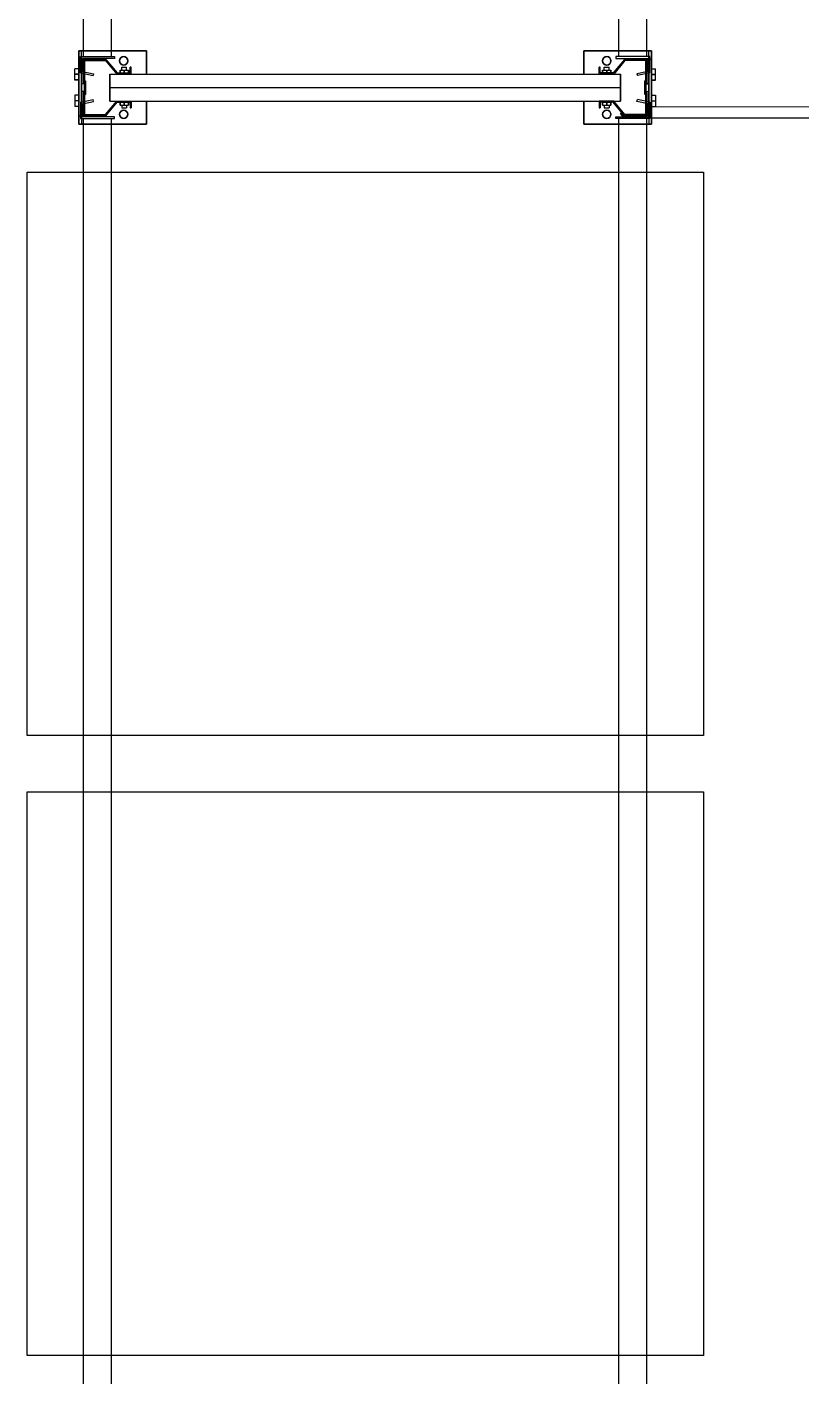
# Model space of a CAD drawing. Header units: metres. Extents: x 0 to 8715937, y -236336 to 216.
# Drawn here: x 151.272 to 152.647, y 53.806 to 56.202 of the extents above; entities that cross this region are included whole.
import ezdxf

# ---------------------------------------------------------------- set-up
doc = ezdxf.new("R2010")
doc.units = ezdxf.units.M
doc.header["$MEASUREMENT"] = 0
for name, color, linetype in [('0-BLOCK-EQUIPAMIENTO', 7, 'Continuous'), ('AAA BAST', 5, 'Continuous'), ('AAA CONECT', 3, 'Continuous'), ('AAA LARG', 1, 'Continuous'), ('AAA PALLETS', 7, 'Continuous')]:
    doc.layers.add(name, color=color, linetype=linetype)

# ---------------------------------------------------------------- blocks, each defined once
blk = doc.blocks.new('1A MODULO SIMPLE')
at = {"layer": 'AAA BAST'}
for points in [[(-2.1307, 1.015), (-2.1307, 1.017), (-2.1407, 1.017), (-2.1407, 1.04), (-2.1167, 1.06), (-2.1167, 1.1), (-2.1567, 1.1), (-2.1567, 1.098), (-2.1767, 1.098), (-2.1767, 1.1), (-2.2167, 1.1), (-2.2167, 1.06), (-2.1927, 1.04), (-2.1927, 1.017), (-2.2027, 1.017), (-2.2027, 1.015), (-2.1907, 1.015), (-2.1907, 1.0409), (-2.2147, 1.0609), (-2.2147, 1.098), (-2.1787, 1.098), (-2.1787, 1.096), (-2.1547, 1.096), (-2.1547, 1.098), (-2.1187, 1.098), (-2.1187, 1.0609), (-2.1427, 1.0409), (-2.1427, 1.015)], [(0.1973, 1.015), (0.1973, 1.017), (0.2073, 1.017), (0.2073, 1.04), (0.1833, 1.06), (0.1833, 1.1), (0.2233, 1.1), (0.2233, 1.098), (0.2433, 1.098), (0.2433, 1.1), (0.2833, 1.1), (0.2833, 1.06), (0.2593, 1.04), (0.2593, 1.017), (0.2693, 1.017), (0.2693, 1.015), (0.2573, 1.015), (0.2573, 1.0409), (0.2813, 1.0609), (0.2813, 1.098), (0.2453, 1.098), (0.2453, 1.096), (0.2213, 1.096), (0.2213, 1.098), (0.1853, 1.098), (0.1853, 1.0609), (0.2093, 1.0409), (0.2093, 1.015)], [(-2.1307, 0.185), (-2.1307, 0.183), (-2.1407, 0.183), (-2.1407, 0.16), (-2.1167, 0.14), (-2.1167, 0.1), (-2.1567, 0.1), (-2.1567, 0.102), (-2.1767, 0.102), (-2.1767, 0.1), (-2.2167, 0.1), (-2.2167, 0.14), (-2.1927, 0.16), (-2.1927, 0.183), (-2.2027, 0.183), (-2.2027, 0.185), (-2.1907, 0.185), (-2.1907, 0.1591), (-2.2147, 0.1391), (-2.2147, 0.102), (-2.1787, 0.102), (-2.1787, 0.104), (-2.1547, 0.104), (-2.1547, 0.102), (-2.1187, 0.102), (-2.1187, 0.1391), (-2.1427, 0.1591), (-2.1427, 0.185)], [(0.1973, 0.185), (0.1973, 0.183), (0.2073, 0.183), (0.2073, 0.16), (0.1833, 0.14), (0.1833, 0.1), (0.2233, 0.1), (0.2233, 0.102), (0.2433, 0.102), (0.2433, 0.1), (0.2833, 0.1), (0.2833, 0.14), (0.2593, 0.16), (0.2593, 0.183), (0.2693, 0.183), (0.2693, 0.185), (0.2573, 0.185), (0.2573, 0.1591), (0.2813, 0.1391), (0.2813, 0.102), (0.2453, 0.102), (0.2453, 0.104), (0.2213, 0.104), (0.2213, 0.102), (0.1853, 0.102), (0.1853, 0.1391), (0.2093, 0.1591), (0.2093, 0.185)]]:
    blk.add_hatch(color=251, dxfattribs=at).paths.add_polyline_path(points)
at = {"layer": 'AAA BAST', "color": 251}
for p, q in [((-2.2167, 1.1082), (-2.2317, 1.1082)), ((-2.2317, 1.1082), (-2.2317, 0.9882)), ((-2.2167, 1.1032), (-2.2317, 1.1032)), ((-2.1167, 1.1082), (-2.2167, 1.1082)), ((-2.2167, 1.1082), (-2.2167, 1.1032)), ((-2.2167, 1.1032), (-2.1167, 1.1032)), ((-2.2067, 1.1), (-2.2067, 1.1032)), ((-2.2067, 1.1032), (-2.1737, 1.1032)), ((-2.1802, 1.1152), (-2.2002, 1.1152)), ((-2.2002, 1.1082), (-2.2002, 1.1152)), ((-2.1902, 1.1082), (-2.1902, 1.1152)), ((-2.1802, 1.1082), (-2.1802, 1.1152)), ((-2.1737, 1.1), (-2.1737, 1.1032)), ((-2.1597, 1.1), (-2.1597, 1.1032)), ((-2.1532, 1.1152), (-2.1332, 1.1152)), ((-2.1532, 1.1082), (-2.1532, 1.1152)), ((-2.1432, 1.1082), (-2.1432, 1.1152)), ((-2.1332, 1.1082), (-2.1332, 1.1152)), ((-2.1267, 1.1), (-2.1267, 1.1032)), ((-2.1167, 1.1032), (-2.1167, 1.1082)), ((-2.1017, 1.1082), (-2.1167, 1.1082)), ((-2.1167, 1.1032), (-2.1017, 1.1032)), ((-2.1017, 0.9882), (-2.1017, 1.1082)), ((0.1683, 0.9882), (0.1683, 1.1082)), ((0.1683, 1.1082), (0.1833, 1.1082)), ((0.1833, 1.1032), (0.1683, 1.1032)), ((0.1833, 1.1032), (0.1833, 1.1082)), ((0.1833, 1.1082), (0.2833, 1.1082)), ((0.2833, 1.1032), (0.1833, 1.1032)), ((0.1933, 1.1), (0.1933, 1.1032)), ((0.2198, 1.1152), (0.1998, 1.1152)), ((0.1998, 1.1082), (0.1998, 1.1152)), ((0.2098, 1.1082), (0.2098, 1.1152)), ((0.2198, 1.1082), (0.2198, 1.1152)), ((0.2263, 1.1), (0.2263, 1.1032)), ((0.2403, 1.1), (0.2403, 1.1032)), ((0.2733, 1.1032), (0.2403, 1.1032)), ((0.2468, 1.1152), (0.2668, 1.1152)), ((0.2468, 1.1082), (0.2468, 1.1152)), ((0.2568, 1.1082), (0.2568, 1.1152)), ((0.2668, 1.1082), (0.2668, 1.1152)), ((0.2733, 1.1), (0.2733, 1.1032)), ((0.2833, 1.1082), (0.2833, 1.1032)), ((0.2833, 1.1082), (0.2983, 1.1082)), ((0.2833, 1.1032), (0.2983, 1.1032)), ((0.2983, 1.1082), (0.2983, 0.9882)), ((-2.1767, 1.1), (-2.2167, 1.1)), ((-2.2167, 1.1), (-2.2167, 1.06)), ((-2.2147, 1.098), (-2.2147, 1.0609)), ((-2.1787, 1.098), (-2.2147, 1.098)), ((-2.1787, 1.098), (-2.1787, 1.096)), ((-2.1547, 1.096), (-2.1787, 1.096)), ((-2.1767, 1.1), (-2.1767, 1.098)), ((-2.1767, 1.1), (-2.1737, 1.1)), ((-2.1567, 1.098), (-2.1767, 1.098)), ((-2.1567, 1.1), (-2.1597, 1.1)), ((-2.1167, 1.1), (-2.1567, 1.1)), ((-2.1567, 1.1), (-2.1567, 1.098)), ((-2.1187, 1.098), (-2.1547, 1.098)), ((-2.1547, 1.098), (-2.1547, 1.096)), ((-2.1187, 1.098), (-2.1187, 1.0609)), ((-2.1167, 1.1), (-2.1167, 1.06)), ((0.1833, 1.1), (0.2233, 1.1)), ((0.1833, 1.1), (0.1833, 1.06)), ((0.1853, 1.098), (0.1853, 1.0609)), ((0.1853, 1.098), (0.2213, 1.098)), ((0.2213, 1.098), (0.2213, 1.096)), ((0.2213, 1.096), (0.2453, 1.096)), ((0.2233, 1.1), (0.2233, 1.098)), ((0.2233, 1.1), (0.2263, 1.1)), ((0.2233, 1.098), (0.2433, 1.098)), ((0.2433, 1.1), (0.2403, 1.1)), ((0.2433, 1.1), (0.2833, 1.1)), ((0.2433, 1.1), (0.2433, 1.098)), ((0.2453, 1.098), (0.2813, 1.098)), ((0.2453, 1.098), (0.2453, 1.096)), ((0.2813, 1.098), (0.2813, 1.0609)), ((0.2833, 1.1), (0.2833, 1.06)), ((-2.2167, 1.06), (-2.1927, 1.04)), ((-2.2147, 1.0609), (-2.1907, 1.0409)), ((-2.1187, 1.0609), (-2.1427, 1.0409)), ((-2.1167, 1.06), (-2.1407, 1.04)), ((0.1833, 1.06), (0.2073, 1.04)), ((0.1853, 1.0609), (0.2093, 1.0409)), ((0.2813, 1.0609), (0.2573, 1.0409)), ((0.2833, 1.06), (0.2593, 1.04)), ((-2.1927, 1.036), (-2.1977, 1.036)), ((-2.1977, 1.021), (-2.1977, 1.036)), ((-2.1927, 1.04), (-2.1927, 1.017)), ((-2.1907, 1.053), (-2.1667, 1.053)), ((-2.1907, 0.147), (-2.1907, 1.053)), ((-2.1907, 1.0409), (-2.1907, 1.015)), ((-2.1667, 1.053), (-2.1427, 1.053)), ((-2.1667, 0.147), (-2.1667, 1.053)), ((-2.1427, 0.147), (-2.1427, 1.053)), ((-2.1427, 1.0409), (-2.1427, 1.015)), ((-2.1407, 1.04), (-2.1407, 1.017)), ((-2.1357, 1.036), (-2.1407, 1.036)), ((-2.1407, 1.021), (-2.1407, 1.036)), ((-2.1357, 1.021), (-2.1357, 1.036)), ((-2.1357, 1.0328), (-2.1307, 1.0328)), ((-2.1307, 1.0243), (-2.1307, 1.0328)), ((0.2023, 1.0328), (0.1973, 1.0328)), ((0.1973, 1.0243), (0.1973, 1.0328)), ((0.2023, 1.036), (0.2073, 1.036)), ((0.2023, 1.021), (0.2023, 1.036)), ((0.2073, 1.04), (0.2073, 1.017)), ((0.2073, 1.021), (0.2073, 1.036)), ((0.2333, 1.053), (0.2093, 1.053)), ((0.2093, 0.147), (0.2093, 1.053)), ((0.2093, 1.0409), (0.2093, 1.015)), ((0.2573, 1.053), (0.2333, 1.053)), ((0.2333, 0.147), (0.2333, 1.053)), ((0.2573, 0.147), (0.2573, 1.053)), ((0.2573, 1.0409), (0.2573, 1.015)), ((0.2593, 1.04), (0.2593, 1.017)), ((0.2593, 1.036), (0.2643, 1.036)), ((0.2643, 1.021), (0.2643, 1.036)), ((-2.1927, 1.017), (-2.2027, 1.017)), ((-2.2027, 1.017), (-2.2027, 1.015)), ((-2.1907, 1.015), (-2.2027, 1.015)), ((-2.1927, 1.0285), (-2.1977, 1.0285)), ((-2.1927, 1.021), (-2.1977, 1.021)), ((-2.1427, 1.015), (-2.1307, 1.015)), ((-2.1357, 1.0285), (-2.1407, 1.0285)), ((-2.1357, 1.021), (-2.1407, 1.021)), ((-2.1407, 1.017), (-2.1307, 1.017)), ((-2.1357, 1.0243), (-2.1307, 1.0243)), ((-2.1307, 1.015), (-2.1307, 1.017)), ((0.2023, 1.0243), (0.1973, 1.0243)), ((0.2073, 1.017), (0.1973, 1.017)), ((0.1973, 1.015), (0.1973, 1.017)), ((0.2093, 1.015), (0.1973, 1.015)), ((0.2023, 1.0285), (0.2073, 1.0285)), ((0.2023, 1.021), (0.2073, 1.021)), ((0.2573, 1.015), (0.2693, 1.015)), ((0.2593, 1.0285), (0.2643, 1.0285)), ((0.2593, 1.021), (0.2643, 1.021)), ((0.2593, 1.017), (0.2693, 1.017)), ((0.2693, 1.017), (0.2693, 1.015)), ((-2.2317, 0.9882), (-2.1907, 0.9882)), ((-2.1427, 0.9882), (-2.1017, 0.9882)), ((0.2093, 0.9882), (0.1683, 0.9882)), ((0.2983, 0.9882), (0.2573, 0.9882)), ((-2.2317, 0.0918), (-2.2317, 0.2118)), ((-2.2317, 0.2118), (-2.1907, 0.2118)), ((-2.1427, 0.2118), (-2.1017, 0.2118)), ((-2.1017, 0.2118), (-2.1017, 0.0918)), ((0.2093, 0.2118), (0.1683, 0.2118)), ((0.1683, 0.2118), (0.1683, 0.0918)), ((0.2983, 0.2118), (0.2573, 0.2118)), ((0.2983, 0.0918), (0.2983, 0.2118)), ((-2.1907, 0.185), (-2.2027, 0.185)), ((-2.2027, 0.183), (-2.2027, 0.185)), ((-2.1927, 0.183), (-2.2027, 0.183)), ((-2.1927, 0.1801), (-2.1977, 0.1801)), ((-2.1977, 0.1651), (-2.1977, 0.1801)), ((-2.1927, 0.1726), (-2.1977, 0.1726)), ((-2.1927, 0.16), (-2.1927, 0.183)), ((-2.1907, 0.1591), (-2.1907, 0.185)), ((-2.1427, 0.1591), (-2.1427, 0.185)), ((-2.1427, 0.185), (-2.1307, 0.185)), ((-2.1407, 0.16), (-2.1407, 0.183)), ((-2.1407, 0.183), (-2.1307, 0.183)), ((-2.1357, 0.1801), (-2.1407, 0.1801)), ((-2.1407, 0.1651), (-2.1407, 0.1801)), ((-2.1357, 0.1726), (-2.1407, 0.1726)), ((-2.1357, 0.1651), (-2.1357, 0.1801)), ((-2.1357, 0.1768), (-2.1307, 0.1768)), ((-2.1357, 0.1683), (-2.1307, 0.1683)), ((-2.1307, 0.185), (-2.1307, 0.183)), ((-2.1307, 0.1683), (-2.1307, 0.1768)), ((0.2093, 0.185), (0.1973, 0.185)), ((0.1973, 0.185), (0.1973, 0.183)), ((0.2073, 0.183), (0.1973, 0.183)), ((0.2023, 0.1768), (0.1973, 0.1768)), ((0.1973, 0.1683), (0.1973, 0.1768)), ((0.2023, 0.1683), (0.1973, 0.1683)), ((0.2023, 0.1801), (0.2073, 0.1801)), ((0.2023, 0.1651), (0.2023, 0.1801)), ((0.2023, 0.1726), (0.2073, 0.1726)), ((0.2073, 0.16), (0.2073, 0.183)), ((0.2073, 0.1651), (0.2073, 0.1801)), ((0.2093, 0.1591), (0.2093, 0.185)), ((0.2573, 0.1591), (0.2573, 0.185)), ((0.2573, 0.185), (0.2693, 0.185)), ((0.2593, 0.16), (0.2593, 0.183)), ((0.2593, 0.183), (0.2693, 0.183)), ((0.2593, 0.1801), (0.2643, 0.1801)), ((0.2593, 0.1726), (0.2643, 0.1726)), ((0.2643, 0.1651), (0.2643, 0.1801)), ((0.2693, 0.183), (0.2693, 0.185)), ((-2.2167, 0.14), (-2.1927, 0.16)), ((-2.2147, 0.1391), (-2.1907, 0.1591)), ((-2.1927, 0.1651), (-2.1977, 0.1651)), ((-2.1907, 0.147), (-2.1667, 0.147)), ((-2.1667, 0.147), (-2.1427, 0.147)), ((-2.1187, 0.1391), (-2.1427, 0.1591)), ((-2.1357, 0.1651), (-2.1407, 0.1651)), ((-2.1167, 0.14), (-2.1407, 0.16)), ((0.1833, 0.14), (0.2073, 0.16)), ((0.1853, 0.1391), (0.2093, 0.1591)), ((0.2023, 0.1651), (0.2073, 0.1651)), ((0.2333, 0.147), (0.2093, 0.147)), ((0.2573, 0.147), (0.2333, 0.147)), ((0.2813, 0.1391), (0.2573, 0.1591)), ((0.2593, 0.1651), (0.2643, 0.1651)), ((0.2833, 0.14), (0.2593, 0.16)), ((-2.2167, 0.1), (-2.2167, 0.14)), ((-2.2147, 0.102), (-2.2147, 0.1391)), ((-2.1187, 0.102), (-2.1187, 0.1391)), ((-2.1167, 0.1), (-2.1167, 0.14)), ((0.1833, 0.1), (0.1833, 0.14)), ((0.1853, 0.102), (0.1853, 0.1391)), ((0.2813, 0.102), (0.2813, 0.1391)), ((0.2833, 0.1), (0.2833, 0.14)), ((-2.2167, 0.0968), (-2.2317, 0.0968)), ((-2.1767, 0.1), (-2.2167, 0.1)), ((-2.2167, 0.0968), (-2.1167, 0.0968)), ((-2.2167, 0.0918), (-2.2167, 0.0968)), ((-2.1787, 0.102), (-2.2147, 0.102)), ((-2.2067, 0.1), (-2.2067, 0.0968)), ((-2.2067, 0.0968), (-2.1737, 0.0968)), ((-2.1787, 0.102), (-2.1787, 0.104)), ((-2.1547, 0.104), (-2.1787, 0.104)), ((-2.1567, 0.102), (-2.1767, 0.102)), ((-2.1767, 0.1), (-2.1767, 0.102)), ((-2.1767, 0.1), (-2.1737, 0.1)), ((-2.1737, 0.1), (-2.1737, 0.0968)), ((-2.1597, 0.1), (-2.1597, 0.0968)), ((-2.1567, 0.1), (-2.1597, 0.1)), ((-2.1567, 0.1), (-2.1567, 0.102)), ((-2.1167, 0.1), (-2.1567, 0.1)), ((-2.1547, 0.102), (-2.1547, 0.104)), ((-2.1187, 0.102), (-2.1547, 0.102)), ((-2.1267, 0.1), (-2.1267, 0.0968)), ((-2.1167, 0.0968), (-2.1167, 0.0918)), ((-2.1167, 0.0968), (-2.1017, 0.0968)), ((0.1833, 0.0968), (0.1683, 0.0968)), ((0.1833, 0.1), (0.2233, 0.1)), ((0.2833, 0.0968), (0.1833, 0.0968)), ((0.1833, 0.0968), (0.1833, 0.0918)), ((0.1853, 0.102), (0.2213, 0.102)), ((0.1933, 0.1), (0.1933, 0.0968)), ((0.2213, 0.102), (0.2213, 0.104)), ((0.2213, 0.104), (0.2453, 0.104)), ((0.2233, 0.102), (0.2433, 0.102)), ((0.2233, 0.1), (0.2233, 0.102)), ((0.2233, 0.1), (0.2263, 0.1)), ((0.2263, 0.1), (0.2263, 0.0968)), ((0.2403, 0.1), (0.2403, 0.0968)), ((0.2433, 0.1), (0.2403, 0.1)), ((0.2733, 0.0968), (0.2403, 0.0968)), ((0.2433, 0.1), (0.2433, 0.102)), ((0.2433, 0.1), (0.2833, 0.1)), ((0.2453, 0.102), (0.2453, 0.104)), ((0.2453, 0.102), (0.2813, 0.102)), ((0.2733, 0.1), (0.2733, 0.0968)), ((0.2833, 0.0918), (0.2833, 0.0968)), ((0.2833, 0.0968), (0.2983, 0.0968)), ((-2.2167, 0.0918), (-2.2317, 0.0918)), ((-2.1167, 0.0918), (-2.2167, 0.0918)), ((-2.2002, 0.0918), (-2.2002, 0.0848)), ((-2.1802, 0.0848), (-2.2002, 0.0848)), ((-2.1902, 0.0918), (-2.1902, 0.0848)), ((-2.1802, 0.0918), (-2.1802, 0.0848)), ((-2.1532, 0.0918), (-2.1532, 0.0848)), ((-2.1532, 0.0848), (-2.1332, 0.0848)), ((-2.1432, 0.0918), (-2.1432, 0.0848)), ((-2.1332, 0.0918), (-2.1332, 0.0848)), ((-2.1017, 0.0918), (-2.1167, 0.0918)), ((0.1683, 0.0918), (0.1833, 0.0918)), ((0.1833, 0.0918), (0.2833, 0.0918)), ((0.1998, 0.0918), (0.1998, 0.0848)), ((0.2198, 0.0848), (0.1998, 0.0848)), ((0.2098, 0.0918), (0.2098, 0.0848)), ((0.2198, 0.0918), (0.2198, 0.0848)), ((0.2468, 0.0918), (0.2468, 0.0848)), ((0.2468, 0.0848), (0.2668, 0.0848)), ((0.2568, 0.0918), (0.2568, 0.0848)), ((0.2668, 0.0918), (0.2668, 0.0848)), ((0.2833, 0.0918), (0.2983, 0.0918))]:
    blk.add_line(p, q, dxfattribs=at)
for centre in [(-2.2141, 1.0285), (-2.1192, 1.0285), (0.1859, 1.0285), (0.2808, 1.0285), (-2.2141, 0.1715), (-2.1192, 0.1715), (0.1859, 0.1715), (0.2808, 0.1715)]:
    blk.add_circle(centre, 0.0075, dxfattribs=at)
at = {"layer": 'AAA LARG', "color": 251}
for p, q in [((-2.1407, 1.105), (-2.1454, 1.0829)), ((-2.1407, 1.105), (-2.1117, 1.105)), ((-2.1117, 1.105), (-2.1117, 1.045)), ((0.2073, 1.105), (0.1783, 1.105)), ((0.1783, 1.105), (0.1783, 1.045)), ((0.2073, 1.105), (0.212, 1.0829)), ((-2.1422, 1.0822), (-2.1454, 1.0829)), ((-2.1381, 1.1018), (-2.1422, 1.0822)), ((-2.1149, 1.1018), (-2.1381, 1.1018)), ((-2.1149, 1.045), (-2.1149, 1.1018)), ((-2.1117, 1.1), (0.1783, 1.1)), ((0.1815, 1.045), (0.1815, 1.1018)), ((0.1815, 1.1018), (0.2047, 1.1018)), ((0.2047, 1.1018), (0.2089, 1.0822)), ((0.2089, 1.0822), (0.212, 1.0829)), ((-2.1117, 1.045), (-2.1149, 1.045)), ((-2.1117, 1.05), (0.1783, 1.05)), ((0.1783, 1.045), (0.1815, 1.045)), ((-2.1117, 0.155), (-2.1149, 0.155)), ((-2.1149, 0.155), (-2.1149, 0.0982)), ((-2.1117, 0.095), (-2.1117, 0.155)), ((-2.1117, 0.15), (0.1783, 0.15)), ((0.1783, 0.095), (0.1783, 0.155)), ((0.1783, 0.155), (0.1815, 0.155)), ((0.1815, 0.155), (0.1815, 0.0982)), ((-2.1422, 0.1178), (-2.1454, 0.1171)), ((-2.1407, 0.095), (-2.1454, 0.1171)), ((-2.1381, 0.0982), (-2.1422, 0.1178)), ((-2.1149, 0.0982), (-2.1381, 0.0982)), ((-2.1117, 0.1), (0.1783, 0.1)), ((0.1815, 0.0982), (0.2047, 0.0982)), ((0.2047, 0.0982), (0.2089, 0.1178)), ((0.2073, 0.095), (0.212, 0.1171)), ((0.2089, 0.1178), (0.212, 0.1171)), ((-2.1407, 0.095), (-2.1117, 0.095)), ((0.2073, 0.095), (0.1783, 0.095))]:
    blk.add_line(p, q, dxfattribs=at)
at = {"layer": 'AAA PALLETS', "color": 251, "ltscale": 0.21}
for p, q in [((-1.0167, 1.2), (-2.0167, 1.2)), ((-2.0167, 1.2), (-2.0167, 0)), ((-1.0167, 0), (-1.0167, 1.2)), ((0.0833, 1.2), (-0.9167, 1.2)), ((-0.9167, 1.2), (-0.9167, 0)), ((0.0833, 0), (0.0833, 1.2)), ((-2.0167, 0), (-1.0167, 0)), ((-0.9167, 0), (0.0833, 0))]:
    blk.add_line(p, q, dxfattribs=at)
blk = doc.blocks.new('1A MODULO D FTE COL')
at = {"layer": 'AAA CONECT', "color": 251, "lineweight": 5}
for p, q in [((-2.2207, 0.59), (-2.2207, -0.0409)), ((0.1793, 0.59), (0.1793, -0.0409)), ((-2.2007, 0.5434), (-2.2007, 0.0066)), ((0.1993, 0.5434), (0.1993, 0.0066)), ((-2.2187, 0.0016), (-2.2187, -0.04)), ((-2.2187, 0.0016), (-2.2057, 0.0016)), ((-2.2007, 0.0066), (-2.2057, 0.0016)), ((0.1813, 0.0016), (0.1813, -0.04)), ((0.1813, 0.0016), (0.1943, 0.0016)), ((0.1993, 0.0066), (0.1943, 0.0016)), ((-2.213, -0.0473), (-2.2207, -0.0409)), ((-2.2117, -0.0458), (-2.2187, -0.04)), ((-2.213, -0.0473), (-2.2117, -0.0458)), ((0.187, -0.0473), (0.1793, -0.0409)), ((0.1883, -0.0458), (0.1813, -0.04)), ((0.187, -0.0473), (0.1883, -0.0458))]:
    blk.add_line(p, q, dxfattribs=at)
at = {"layer": 'AAA BAST', "color": 251, "lineweight": 5}
blk.add_blockref('1A MODULO SIMPLE', (0, -1.1), dxfattribs=at)
blk = doc.blocks.new('DPM-EQUIPAMIENTO')
at = {"layer": 'AAA BAST', "xscale": -1, "rotation": 270}
for p in [(64.6519, 58.2609), (64.6519, 55.8609)]:
    blk.add_blockref('1A MODULO D FTE COL', p, dxfattribs=at)

msp = doc.modelspace()

# ---------------------------------------------------------------- hatches: boundary and pattern name
at = {"layer": 'AAA BAST'}
for points in [[(151.4569, 56.0583), (151.4549, 56.0583), (151.4549, 56.0683), (151.4319, 56.0683), (151.4119, 56.0443), (151.3719, 56.0443), (151.3719, 56.0843), (151.3739, 56.0843), (151.3739, 56.1043), (151.3719, 56.1043), (151.3719, 56.1443), (151.4119, 56.1443), (151.4319, 56.1203), (151.4549, 56.1203), (151.4549, 56.1303), (151.4569, 56.1303), (151.4569, 56.1183), (151.431, 56.1183), (151.411, 56.1423), (151.3739, 56.1423), (151.3739, 56.1063), (151.3759, 56.1063), (151.3759, 56.0823), (151.3739, 56.0823), (151.3739, 56.0463), (151.411, 56.0463), (151.431, 56.0703), (151.4569, 56.0703)], [(151.4569, 56.1303), (151.4549, 56.1303), (151.4549, 56.1203), (151.4319, 56.1203), (151.4119, 56.1443), (151.3719, 56.1443), (151.3719, 56.1043), (151.3739, 56.1043), (151.3739, 56.0843), (151.3719, 56.0843), (151.3719, 56.0443), (151.4119, 56.0443), (151.4319, 56.0683), (151.4549, 56.0683), (151.4549, 56.0583), (151.4569, 56.0583), (151.4569, 56.0703), (151.431, 56.0703), (151.411, 56.0463), (151.3739, 56.0463), (151.3739, 56.0823), (151.3759, 56.0823), (151.3759, 56.1063), (151.3739, 56.1063), (151.3739, 56.1423), (151.411, 56.1423), (151.431, 56.1183), (151.4569, 56.1183)], [(152.2869, 56.0583), (152.2889, 56.0583), (152.2889, 56.0683), (152.3119, 56.0683), (152.3319, 56.0443), (152.3719, 56.0443), (152.3719, 56.0843), (152.3699, 56.0843), (152.3699, 56.1043), (152.3719, 56.1043), (152.3719, 56.1443), (152.3319, 56.1443), (152.3119, 56.1203), (152.2889, 56.1203), (152.2889, 56.1303), (152.2869, 56.1303), (152.2869, 56.1183), (152.3128, 56.1183), (152.3328, 56.1423), (152.3699, 56.1423), (152.3699, 56.1063), (152.3679, 56.1063), (152.3679, 56.0823), (152.3699, 56.0823), (152.3699, 56.0463), (152.3328, 56.0463), (152.3128, 56.0703), (152.2869, 56.0703)], [(152.2869, 56.1303), (152.2889, 56.1303), (152.2889, 56.1203), (152.3119, 56.1203), (152.3319, 56.1443), (152.3719, 56.1443), (152.3719, 56.1043), (152.3699, 56.1043), (152.3699, 56.0843), (152.3719, 56.0843), (152.3719, 56.0443), (152.3319, 56.0443), (152.3119, 56.0683), (152.2889, 56.0683), (152.2889, 56.0583), (152.2869, 56.0583), (152.2869, 56.0703), (152.3128, 56.0703), (152.3328, 56.0463), (152.3699, 56.0463), (152.3699, 56.0823), (152.3679, 56.0823), (152.3679, 56.1063), (152.3699, 56.1063), (152.3699, 56.1423), (152.3328, 56.1423), (152.3128, 56.1183), (152.2869, 56.1183)]]:
    msp.add_hatch(color=251, dxfattribs=at).paths.add_polyline_path(points)

# ---------------------------------------------------------------- linework, layer by layer
at = {"layer": 'AAA BAST', "color": 251}
for p, q in [((151.3637, 56.1443), (151.3637, 56.1593)), ((151.3637, 56.1593), (151.4837, 56.1593)), ((151.4837, 56.1593), (151.3637, 56.1593)), ((151.3637, 56.1593), (151.3637, 56.1443)), ((151.3687, 56.1443), (151.3687, 56.1593)), ((151.3687, 56.1443), (151.3687, 56.1593)), ((151.4837, 56.1593), (151.4837, 56.1183)), ((151.4837, 56.1183), (151.4837, 56.1593)), ((152.3801, 56.1593), (152.2601, 56.1593)), ((152.2601, 56.1593), (152.2601, 56.1183)), ((152.2601, 56.1183), (152.2601, 56.1593)), ((152.2601, 56.1593), (152.3801, 56.1593)), ((152.3751, 56.1443), (152.3751, 56.1593)), ((152.3751, 56.1443), (152.3751, 56.1593)), ((152.3801, 56.1443), (152.3801, 56.1593)), ((152.3801, 56.1593), (152.3801, 56.1443)), ((151.3637, 56.0443), (151.3637, 56.1443)), ((151.3637, 56.1443), (151.3687, 56.1443)), ((151.3687, 56.1443), (151.3637, 56.1443)), ((151.3637, 56.1443), (151.3637, 56.0443)), ((151.3687, 56.1443), (151.3687, 56.0443)), ((151.3687, 56.0443), (151.3687, 56.1443)), ((151.3719, 56.1343), (151.3687, 56.1343)), ((151.3687, 56.1343), (151.3687, 56.1013)), ((151.3719, 56.1343), (151.3687, 56.1343)), ((151.3719, 56.1043), (151.3719, 56.1443)), ((151.3719, 56.1443), (151.4119, 56.1443)), ((151.3719, 56.1443), (151.3719, 56.1043)), ((151.3719, 56.1443), (151.4119, 56.1443)), ((151.3739, 56.1423), (151.411, 56.1423)), ((151.3739, 56.1063), (151.3739, 56.1423)), ((151.3739, 56.1423), (151.411, 56.1423)), ((151.3739, 56.1423), (151.3739, 56.1063)), ((151.411, 56.1423), (151.431, 56.1183)), ((151.411, 56.1423), (151.431, 56.1183)), ((151.4119, 56.1443), (151.4319, 56.1203)), ((151.4119, 56.1443), (151.4319, 56.1203)), ((152.3319, 56.1443), (152.3119, 56.1203)), ((152.3319, 56.1443), (152.3119, 56.1203)), ((152.3328, 56.1423), (152.3128, 56.1183)), ((152.3328, 56.1423), (152.3128, 56.1183)), ((152.3719, 56.1443), (152.3319, 56.1443)), ((152.3719, 56.1443), (152.3319, 56.1443)), ((152.3699, 56.1423), (152.3328, 56.1423)), ((152.3699, 56.1423), (152.3328, 56.1423)), ((152.3699, 56.1063), (152.3699, 56.1423)), ((152.3699, 56.1423), (152.3699, 56.1063)), ((152.3719, 56.1043), (152.3719, 56.1443)), ((152.3719, 56.1443), (152.3719, 56.1043)), ((152.3719, 56.1343), (152.3751, 56.1343)), ((152.3719, 56.1343), (152.3751, 56.1343)), ((152.3751, 56.1443), (152.3751, 56.0443)), ((152.3801, 56.1443), (152.3751, 56.1443)), ((152.3751, 56.0443), (152.3751, 56.1443)), ((152.3751, 56.1443), (152.3801, 56.1443)), ((152.3751, 56.1343), (152.3751, 56.1013)), ((152.3801, 56.0443), (152.3801, 56.1443)), ((152.3801, 56.1443), (152.3801, 56.0443)), ((151.3567, 56.1078), (151.3567, 56.1278)), ((151.3637, 56.1278), (151.3567, 56.1278)), ((151.3567, 56.1078), (151.3567, 56.1278)), ((151.3637, 56.1278), (151.3567, 56.1278)), ((151.3637, 56.1178), (151.3567, 56.1178)), ((151.3637, 56.1178), (151.3567, 56.1178)), ((151.4189, 56.1183), (151.4189, 56.0943)), ((151.4189, 56.1183), (152.3249, 56.1183)), ((151.4189, 56.0943), (151.4189, 56.1183)), ((151.4189, 56.1183), (152.3249, 56.1183)), ((151.431, 56.1183), (151.4569, 56.1183)), ((151.431, 56.1183), (151.4569, 56.1183)), ((151.4319, 56.1203), (151.4549, 56.1203)), ((151.4319, 56.1203), (151.4549, 56.1203)), ((151.437, 56.1203), (151.437, 56.1253)), ((151.437, 56.1253), (151.452, 56.1253)), ((151.437, 56.1253), (151.437, 56.1203)), ((151.437, 56.1253), (151.452, 56.1253)), ((151.437, 56.1203), (151.452, 56.1203)), ((151.4402, 56.1253), (151.4402, 56.1303)), ((151.4402, 56.1303), (151.4487, 56.1303)), ((151.4445, 56.1203), (151.4445, 56.1253)), ((151.4445, 56.1253), (151.4445, 56.1203)), ((151.4487, 56.1253), (151.4487, 56.1303)), ((151.452, 56.1203), (151.452, 56.1253)), ((151.452, 56.1253), (151.452, 56.1203)), ((151.4549, 56.1203), (151.4549, 56.1303)), ((151.4549, 56.1303), (151.4569, 56.1303)), ((151.4549, 56.1203), (151.4549, 56.1303)), ((151.4569, 56.1303), (151.4549, 56.1303)), ((151.4569, 56.1183), (151.4569, 56.1303)), ((151.4569, 56.1183), (151.4569, 56.1303)), ((152.2869, 56.1183), (152.2869, 56.1303)), ((152.2889, 56.1303), (152.2869, 56.1303)), ((152.2869, 56.1183), (152.2869, 56.1303)), ((152.2869, 56.1303), (152.2889, 56.1303)), ((152.3128, 56.1183), (152.2869, 56.1183)), ((152.3128, 56.1183), (152.2869, 56.1183)), ((152.2889, 56.1203), (152.2889, 56.1303)), ((152.2889, 56.1203), (152.2889, 56.1303)), ((152.3119, 56.1203), (152.2889, 56.1203)), ((152.3119, 56.1203), (152.2889, 56.1203)), ((152.2929, 56.1203), (152.2929, 56.1253)), ((152.2929, 56.1253), (152.3079, 56.1253)), ((152.2929, 56.1253), (152.2929, 56.1203)), ((152.2929, 56.1253), (152.3079, 56.1253)), ((152.2929, 56.1203), (152.3079, 56.1203)), ((152.2962, 56.1253), (152.2962, 56.1303)), ((152.2962, 56.1303), (152.3047, 56.1303)), ((152.3004, 56.1203), (152.3004, 56.1253)), ((152.3004, 56.1253), (152.3004, 56.1203)), ((152.3047, 56.1253), (152.3047, 56.1303)), ((152.3079, 56.1203), (152.3079, 56.1253)), ((152.3079, 56.1253), (152.3079, 56.1203)), ((152.3249, 56.1183), (152.3249, 56.0943)), ((152.3249, 56.0943), (152.3249, 56.1183)), ((152.3801, 56.1278), (152.3871, 56.1278)), ((152.3801, 56.1278), (152.3871, 56.1278)), ((152.3801, 56.1178), (152.3871, 56.1178)), ((152.3801, 56.1178), (152.3871, 56.1178)), ((152.3871, 56.1078), (152.3871, 56.1278)), ((152.3871, 56.1078), (152.3871, 56.1278)), ((151.3637, 56.1078), (151.3567, 56.1078)), ((151.3637, 56.1078), (151.3567, 56.1078)), ((151.3719, 56.1013), (151.3687, 56.1013)), ((151.3719, 56.1013), (151.3687, 56.1013)), ((151.3719, 56.0873), (151.3687, 56.0873)), ((151.3719, 56.0873), (151.3687, 56.0873)), ((151.3687, 56.0543), (151.3687, 56.0873)), ((151.3719, 56.1043), (151.3739, 56.1043)), ((151.3719, 56.1043), (151.3719, 56.1013)), ((151.3719, 56.1043), (151.3739, 56.1043)), ((151.3719, 56.1043), (151.3719, 56.1013)), ((151.3719, 56.0843), (151.3719, 56.0873)), ((151.3719, 56.0843), (151.3719, 56.0873)), ((151.3739, 56.1063), (151.3759, 56.1063)), ((151.3739, 56.1063), (151.3759, 56.1063)), ((151.3739, 56.0843), (151.3739, 56.1043)), ((151.3739, 56.1043), (151.3739, 56.0843)), ((151.3759, 56.0823), (151.3759, 56.1063)), ((151.3759, 56.1063), (151.3759, 56.0823)), ((151.4189, 56.0943), (151.4189, 56.0703)), ((151.4189, 56.0943), (152.3249, 56.0943)), ((151.4189, 56.0703), (151.4189, 56.0943)), ((151.4189, 56.0943), (152.3249, 56.0943)), ((152.3249, 56.0943), (152.3249, 56.0703)), ((152.3249, 56.0703), (152.3249, 56.0943)), ((152.3699, 56.1063), (152.3679, 56.1063)), ((152.3679, 56.0823), (152.3679, 56.1063)), ((152.3699, 56.1063), (152.3679, 56.1063)), ((152.3679, 56.1063), (152.3679, 56.0823)), ((152.3699, 56.0843), (152.3699, 56.1043)), ((152.3719, 56.1043), (152.3699, 56.1043)), ((152.3699, 56.1043), (152.3699, 56.0843)), ((152.3719, 56.1043), (152.3699, 56.1043)), ((152.3719, 56.1043), (152.3719, 56.1013)), ((152.3719, 56.1043), (152.3719, 56.1013)), ((152.3719, 56.1013), (152.3751, 56.1013)), ((152.3719, 56.1013), (152.3751, 56.1013)), ((152.3719, 56.0873), (152.3751, 56.0873)), ((152.3719, 56.0843), (152.3719, 56.0873)), ((152.3719, 56.0873), (152.3751, 56.0873)), ((152.3719, 56.0843), (152.3719, 56.0873)), ((152.3751, 56.0543), (152.3751, 56.0873)), ((152.3801, 56.1078), (152.3871, 56.1078)), ((152.3801, 56.1078), (152.3871, 56.1078)), ((151.3567, 56.0808), (151.3567, 56.0608)), ((151.3637, 56.0808), (151.3567, 56.0808)), ((151.3567, 56.0808), (151.3567, 56.0608)), ((151.3637, 56.0808), (151.3567, 56.0808)), ((151.3637, 56.0708), (151.3567, 56.0708)), ((151.3637, 56.0708), (151.3567, 56.0708)), ((151.3719, 56.0443), (151.3719, 56.0843)), ((151.3719, 56.0843), (151.3739, 56.0843)), ((151.3719, 56.0843), (151.3719, 56.0443)), ((151.3719, 56.0843), (151.3739, 56.0843)), ((151.3739, 56.0463), (151.3739, 56.0823)), ((151.3739, 56.0823), (151.3759, 56.0823)), ((151.3739, 56.0823), (151.3739, 56.0463)), ((151.3739, 56.0823), (151.3759, 56.0823)), ((151.411, 56.0463), (151.431, 56.0703)), ((151.411, 56.0463), (151.431, 56.0703)), ((151.4119, 56.0443), (151.4319, 56.0683)), ((151.4119, 56.0443), (151.4319, 56.0683)), ((151.4189, 56.0703), (152.3249, 56.0703)), ((151.4189, 56.0703), (152.3249, 56.0703)), ((151.431, 56.0703), (151.4569, 56.0703)), ((151.431, 56.0703), (151.4569, 56.0703)), ((151.4319, 56.0683), (151.4549, 56.0683)), ((151.4319, 56.0683), (151.4549, 56.0683)), ((151.437, 56.0633), (151.437, 56.0683)), ((151.437, 56.0683), (151.452, 56.0683)), ((151.437, 56.0683), (151.437, 56.0633)), ((151.437, 56.0633), (151.452, 56.0633)), ((151.437, 56.0633), (151.452, 56.0633)), ((151.4402, 56.0633), (151.4402, 56.0583)), ((151.4445, 56.0633), (151.4445, 56.0683)), ((151.4445, 56.0683), (151.4445, 56.0633)), ((151.4487, 56.0633), (151.4487, 56.0583)), ((151.452, 56.0633), (151.452, 56.0683)), ((151.452, 56.0683), (151.452, 56.0633)), ((151.4549, 56.0683), (151.4549, 56.0583)), ((151.4549, 56.0683), (151.4549, 56.0583)), ((151.4569, 56.0703), (151.4569, 56.0583)), ((151.4569, 56.0703), (151.4569, 56.0583)), ((151.4837, 56.0703), (151.4837, 56.0293)), ((151.4837, 56.0293), (151.4837, 56.0703)), ((152.2601, 56.0703), (152.2601, 56.0293)), ((152.2601, 56.0293), (152.2601, 56.0703)), ((152.3128, 56.0703), (152.2869, 56.0703)), ((152.2869, 56.0703), (152.2869, 56.0583)), ((152.3128, 56.0703), (152.2869, 56.0703)), ((152.2869, 56.0703), (152.2869, 56.0583)), ((152.3119, 56.0683), (152.2889, 56.0683)), ((152.2889, 56.0683), (152.2889, 56.0583)), ((152.3119, 56.0683), (152.2889, 56.0683)), ((152.2889, 56.0683), (152.2889, 56.0583)), ((152.2929, 56.0633), (152.2929, 56.0683)), ((152.2929, 56.0683), (152.3079, 56.0683)), ((152.2929, 56.0683), (152.2929, 56.0633)), ((152.2929, 56.0633), (152.3079, 56.0633)), ((152.2929, 56.0633), (152.3079, 56.0633)), ((152.2962, 56.0633), (152.2962, 56.0583)), ((152.3004, 56.0633), (152.3004, 56.0683)), ((152.3004, 56.0683), (152.3004, 56.0633)), ((152.3047, 56.0633), (152.3047, 56.0583)), ((152.3079, 56.0633), (152.3079, 56.0683)), ((152.3079, 56.0683), (152.3079, 56.0633)), ((152.3319, 56.0443), (152.3119, 56.0683)), ((152.3319, 56.0443), (152.3119, 56.0683)), ((152.3328, 56.0463), (152.3128, 56.0703)), ((152.3328, 56.0463), (152.3128, 56.0703)), ((152.3699, 56.0823), (152.3679, 56.0823)), ((152.3699, 56.0823), (152.3679, 56.0823)), ((152.3719, 56.0843), (152.3699, 56.0843)), ((152.3719, 56.0843), (152.3699, 56.0843)), ((152.3699, 56.0463), (152.3699, 56.0823)), ((152.3699, 56.0823), (152.3699, 56.0463)), ((152.3719, 56.0443), (152.3719, 56.0843)), ((152.3719, 56.0843), (152.3719, 56.0443)), ((152.3801, 56.0808), (152.3871, 56.0808)), ((152.3801, 56.0808), (152.3871, 56.0808)), ((152.3801, 56.0708), (152.3871, 56.0708)), ((152.3801, 56.0708), (152.3871, 56.0708)), ((152.3871, 56.0808), (152.3871, 56.0608)), ((152.3871, 56.0808), (152.3871, 56.0608)), ((151.3637, 56.0608), (151.3567, 56.0608)), ((151.3637, 56.0608), (151.3567, 56.0608)), ((151.3687, 56.0443), (151.3637, 56.0443)), ((151.3637, 56.0293), (151.3637, 56.0443)), ((151.3637, 56.0443), (151.3687, 56.0443)), ((151.3637, 56.0443), (151.3637, 56.0293)), ((151.3719, 56.0543), (151.3687, 56.0543)), ((151.3719, 56.0543), (151.3687, 56.0543)), ((151.3687, 56.0443), (151.3687, 56.0293)), ((151.3687, 56.0443), (151.3687, 56.0293)), ((151.3719, 56.0443), (151.4119, 56.0443)), ((151.3719, 56.0443), (151.4119, 56.0443)), ((151.3739, 56.0463), (151.411, 56.0463)), ((151.3739, 56.0463), (151.411, 56.0463)), ((151.4402, 56.0583), (151.4487, 56.0583)), ((151.4569, 56.0583), (151.4549, 56.0583)), ((151.4549, 56.0583), (151.4569, 56.0583)), ((152.2869, 56.0583), (152.2889, 56.0583)), ((152.2889, 56.0583), (152.2869, 56.0583)), ((152.2962, 56.0583), (152.3047, 56.0583)), ((152.3719, 56.0443), (152.3319, 56.0443)), ((152.3719, 56.0443), (152.3319, 56.0443)), ((152.3699, 56.0463), (152.3328, 56.0463)), ((152.3699, 56.0463), (152.3328, 56.0463)), ((152.3719, 56.0543), (152.3751, 56.0543)), ((152.3719, 56.0543), (152.3751, 56.0543)), ((152.3751, 56.0443), (152.3801, 56.0443)), ((152.3751, 56.0443), (152.3751, 56.0293)), ((152.3801, 56.0443), (152.3751, 56.0443)), ((152.3751, 56.0443), (152.3751, 56.0293)), ((152.3801, 56.0608), (152.3871, 56.0608)), ((152.3801, 56.0608), (152.3871, 56.0608)), ((152.3801, 56.0293), (152.3801, 56.0443)), ((152.3801, 56.0443), (152.3801, 56.0293)), ((151.4837, 56.0293), (151.3637, 56.0293)), ((151.3637, 56.0293), (151.4837, 56.0293)), ((152.2601, 56.0293), (152.3801, 56.0293)), ((152.3801, 56.0293), (152.2601, 56.0293))]:
    msp.add_line(p, q, dxfattribs=at)
for centre in [(151.4434, 56.1418), (151.4434, 56.1418), (152.3004, 56.1418), (152.3004, 56.1418), (151.4434, 56.0468), (151.4434, 56.0468), (152.3004, 56.0468), (152.3004, 56.0468)]:
    msp.add_circle(centre, 0.0075, dxfattribs=at)
at = {"layer": 'AAA CONECT', "color": 251, "lineweight": 5}
for p, q in [((152.3246, 56.048), (152.3261, 56.0492)), ((152.3246, 56.048), (152.3261, 56.0492)), ((152.3246, 56.048), (152.331, 56.0403)), ((152.3246, 56.048), (152.331, 56.0403)), ((152.3261, 56.0492), (152.3319, 56.0423)), ((152.3261, 56.0492), (152.3319, 56.0423)), ((152.9619, 56.0403), (152.331, 56.0403)), ((152.9619, 56.0403), (152.331, 56.0403)), ((152.3735, 56.0423), (152.3319, 56.0423)), ((152.3735, 56.0423), (152.3319, 56.0423)), ((152.3785, 56.0603), (152.3735, 56.0553)), ((152.3785, 56.0603), (152.3735, 56.0553)), ((152.3735, 56.0423), (152.3735, 56.0553)), ((152.3735, 56.0423), (152.3735, 56.0553)), ((152.9153, 56.0603), (152.3785, 56.0603)), ((152.9153, 56.0603), (152.3785, 56.0603))]:
    msp.add_line(p, q, dxfattribs=at)
at = {"layer": 'AAA LARG', "color": 251}
for p, q in [((151.3719, 56.1493), (151.3719, 58.4393)), ((151.4219, 56.1493), (151.4219, 58.4393)), ((152.3219, 56.1493), (152.3219, 58.4393)), ((152.3719, 56.1493), (152.3719, 58.4393)), ((151.3669, 56.1203), (151.3669, 56.1493)), ((151.3669, 56.1493), (151.4269, 56.1493)), ((151.4269, 56.1461), (151.3701, 56.1461)), ((151.3701, 56.1461), (151.3701, 56.1229)), ((151.4269, 56.1493), (151.4269, 56.1461)), ((152.3769, 56.1493), (152.3169, 56.1493)), ((152.3169, 56.1493), (152.3169, 56.1461)), ((152.3169, 56.1461), (152.3737, 56.1461)), ((152.3737, 56.1461), (152.3737, 56.1229)), ((152.3769, 56.1203), (152.3769, 56.1493)), ((151.3669, 56.1203), (151.389, 56.1156)), ((151.3701, 56.1229), (151.3897, 56.1187)), ((151.3897, 56.1187), (151.389, 56.1156)), ((152.3737, 56.1229), (152.3541, 56.1187)), ((152.3541, 56.1187), (152.3548, 56.1156)), ((152.3769, 56.1203), (152.3548, 56.1156)), ((151.3669, 56.0683), (151.389, 56.073)), ((151.3669, 56.0683), (151.3669, 56.0393)), ((151.3701, 56.0657), (151.3897, 56.0698)), ((151.3701, 56.0425), (151.3701, 56.0657)), ((151.3897, 56.0698), (151.389, 56.073)), ((152.3541, 56.0698), (152.3548, 56.073)), ((152.3737, 56.0657), (152.3541, 56.0698)), ((152.3769, 56.0683), (152.3548, 56.073)), ((152.3737, 56.0425), (152.3737, 56.0657)), ((152.3769, 56.0683), (152.3769, 56.0393)), ((151.3669, 56.0393), (151.4269, 56.0393)), ((151.4269, 56.0425), (151.3701, 56.0425)), ((151.3719, 53.7493), (151.3719, 56.0393)), ((151.4219, 53.7493), (151.4219, 56.0393)), ((151.4269, 56.0393), (151.4269, 56.0425)), ((152.3169, 56.0393), (152.3169, 56.0425)), ((152.3169, 56.0425), (152.3737, 56.0425)), ((152.3769, 56.0393), (152.3169, 56.0393)), ((152.3219, 53.7493), (152.3219, 56.0393)), ((152.3719, 53.7493), (152.3719, 56.0393))]:
    msp.add_line(p, q, dxfattribs=at)
at = {"layer": 'AAA PALLETS', "color": 251, "ltscale": 0.21}
for p, q in [((151.2719, 54.9443), (151.2719, 55.9443)), ((151.2719, 55.9443), (152.4719, 55.9443)), ((152.4719, 55.9443), (152.4719, 54.9443)), ((152.4719, 54.9443), (151.2719, 54.9443)), ((151.2719, 53.8443), (151.2719, 54.8443)), ((151.2719, 54.8443), (152.4719, 54.8443)), ((152.4719, 54.8443), (152.4719, 53.8443)), ((152.4719, 53.8443), (151.2719, 53.8443))]:
    msp.add_line(p, q, dxfattribs=at)

# ---------------------------------------------------------------- block references
at = {"layer": '0-BLOCK-EQUIPAMIENTO'}
msp.add_blockref('DPM-EQUIPAMIENTO', (87.72, 0), dxfattribs=at)

doc.saveas('drawing.dxf')
